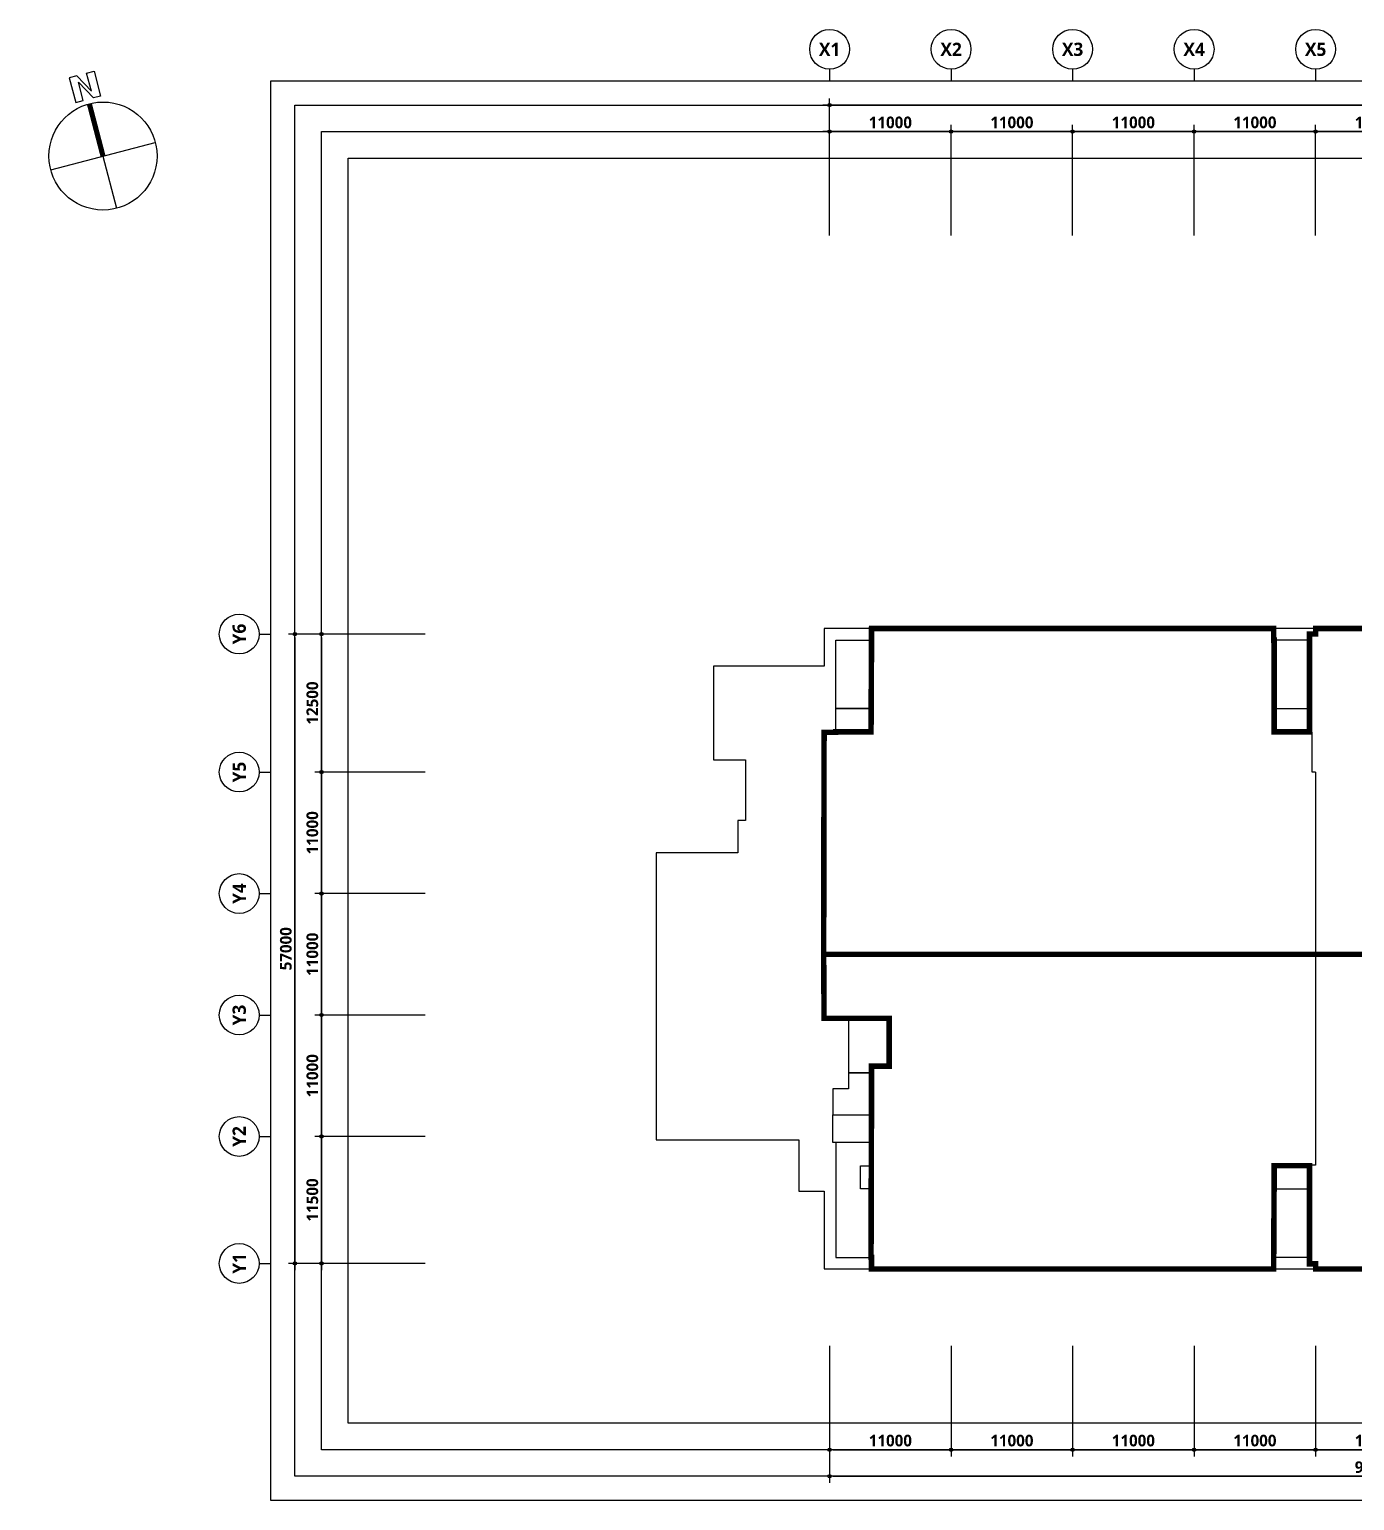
# Model space of a CAD drawing. Header units: millimetres. Extents: x -5354 to 997967, y -1313401 to 249081.
# Drawn here: x 750646 to 870612, y -1284597 to -1151376 of the extents above; entities that cross this region are included whole.
import ezdxf
from ezdxf.enums import TextEntityAlignment as Align

# ---------------------------------------------------------------- set-up
doc = ezdxf.new("R2010")
doc.units = ezdxf.units.MM
doc.header["$LTSCALE"] = 300
doc.header["$MEASUREMENT"] = 0
doc.header["$PDSIZE"] = -10
doc.layers.get('0').update_dxf_attribs({"linetype": 'CONTINUOUS'})
doc.layers.get('Defpoints').update_dxf_attribs({"color": 153, "linetype": 'CONTINUOUS'})
for name, color, linetype in [('A-ANNO-SYMB', 7, 'CONTINUOUS'), ('A-ANNO-TEXT1', 7, 'CONTINUOUS'), ('A-ST-AXIS-BUB', 7, 'CONTINUOUS'), ('A-ST-AXIS-DIM', 7, 'CONTINUOUS'), ('ILDO_Cosinus Joint', 20, 'CONTINUOUS')]:
    doc.layers.add(name, color=color, linetype=linetype)
doc.layers.add('Defpoint', color=161, linetype='CONTINUOUS', plot=False)
doc.layers.add('면적', color=210, linetype='CONTINUOUS', plot=False)
doc.styles.add('SH_대대리576', font='')
doc.styles.get('SH_대대리576').set_extended_font_data('NanumGothic', bold=True)
doc.dimstyles.new('SHP 600', dxfattribs={"dimscale": 300, "dimtxt": 3.5, "dimasz": 1, "dimexe": 2, "dimexo": 2, "dimgap": 1, "dimtad": 1, "dimdec": 0, "dimzin": 0, "dimdsep": 46, "dimtxsty": 'SH_대대리576', "dimblk": 'DIMDOT', "dimcen": 0.09, "dimclrt": 3, "dimadec": 0, "dimazin": 1, "dimtfac": 1, "dimtdec": 0, "dimtix": 1, "dimtmove": 2, "dimatfit": 0, "dimldrblk": 'DIMDOT', "dimfxl": 1, "dimtolj": 1, "dimtzin": 0, "dimarcsym": 0})

# ---------------------------------------------------------------- blocks, each defined once
blk = doc.blocks.new('DIMDOT')
at = {"color": 0}
blk.add_line((-2, 0), (2, 0), dxfattribs=at)
for radius in [0.5, 0.25]:
    blk.add_circle((0, 0), radius, dxfattribs=at)
blk = doc.blocks.new('*D1014')
at = {"layer": 'A-ST-AXIS-DIM', "color": 0, "lineweight": -2, "transparency": 16777216}
for p, q in [((823087, -1170026), (823087, -1157626)), ((928687, -1170026), (928687, -1157626)), ((928387, -1158226), (823387, -1158226))]:
    blk.add_line(p, q, dxfattribs=at)
at = {"layer": 'Defpoints', "color": 0, "transparency": 16777216}
for p in [(823087, -1158226), (823087, -1170626), (928687, -1170626)]:
    blk.add_point(p, dxfattribs=at)
at = {"layer": 'A-ST-AXIS-DIM', "color": 0, "lineweight": -2, "transparency": 16777216, "xscale": 300, "yscale": 300, "zscale": 300, "rotation": 180}
blk.add_blockref('DIMDOT', (823087, -1158226), dxfattribs=at)
at = {"layer": 'A-ST-AXIS-DIM', "color": 0, "lineweight": -2, "transparency": 16777216, "xscale": 300, "yscale": 300, "zscale": 300}
blk.add_blockref('DIMDOT', (928687, -1158226), dxfattribs=at)
at = {"layer": 'A-ST-AXIS-DIM', "color": 3, "transparency": 16777216, "insert": (875887, -1157401), "char_height": 1050, "attachment_point": 5, "style": 'SH_대대리576'}
blk.add_mtext('\\A1;105600', dxfattribs=at)
blk = doc.blocks.new('*D1015')
at = {"layer": 'A-ST-AXIS-DIM', "color": 0, "lineweight": -2, "transparency": 16777216}
for p, q in [((823087, -1170026), (823087, -1160026)), ((834087, -1170026), (834087, -1160026)), ((833787, -1160626), (823387, -1160626))]:
    blk.add_line(p, q, dxfattribs=at)
at = {"layer": 'Defpoints', "color": 0, "transparency": 16777216}
for p in [(823087, -1160626), (823087, -1170626), (834087, -1170626)]:
    blk.add_point(p, dxfattribs=at)
at = {"layer": 'A-ST-AXIS-DIM', "color": 0, "lineweight": -2, "transparency": 16777216, "xscale": 300, "yscale": 300, "zscale": 300, "rotation": 180}
blk.add_blockref('DIMDOT', (823087, -1160626), dxfattribs=at)
at = {"layer": 'A-ST-AXIS-DIM', "color": 0, "lineweight": -2, "transparency": 16777216, "xscale": 300, "yscale": 300, "zscale": 300}
blk.add_blockref('DIMDOT', (834087, -1160626), dxfattribs=at)
at = {"layer": 'A-ST-AXIS-DIM', "color": 3, "transparency": 16777216, "insert": (828587, -1159801), "char_height": 1050, "attachment_point": 5, "style": 'SH_대대리576'}
blk.add_mtext('\\A1;11000', dxfattribs=at)
blk = doc.blocks.new('*D1016')
at = {"layer": 'A-ST-AXIS-DIM', "color": 0, "lineweight": -2, "transparency": 16777216}
for p, q in [((834087, -1170026), (834087, -1160026)), ((845087, -1170026), (845087, -1160026)), ((844787, -1160626), (834387, -1160626))]:
    blk.add_line(p, q, dxfattribs=at)
at = {"layer": 'Defpoints', "color": 0, "transparency": 16777216}
for p in [(834087, -1160626), (834087, -1170626), (845087, -1170626)]:
    blk.add_point(p, dxfattribs=at)
at = {"layer": 'A-ST-AXIS-DIM', "color": 0, "lineweight": -2, "transparency": 16777216, "xscale": 300, "yscale": 300, "zscale": 300, "rotation": 180}
blk.add_blockref('DIMDOT', (834087, -1160626), dxfattribs=at)
at = {"layer": 'A-ST-AXIS-DIM', "color": 0, "lineweight": -2, "transparency": 16777216, "xscale": 300, "yscale": 300, "zscale": 300}
blk.add_blockref('DIMDOT', (845087, -1160626), dxfattribs=at)
at = {"layer": 'A-ST-AXIS-DIM', "color": 3, "transparency": 16777216, "insert": (839587, -1159801), "char_height": 1050, "attachment_point": 5, "style": 'SH_대대리576'}
blk.add_mtext('\\A1;11000', dxfattribs=at)
blk = doc.blocks.new('*D1017')
at = {"layer": 'A-ST-AXIS-DIM', "color": 0, "lineweight": -2, "transparency": 16777216}
for p, q in [((845087, -1170026), (845087, -1160026)), ((856087, -1170026), (856087, -1160026)), ((855787, -1160626), (845387, -1160626))]:
    blk.add_line(p, q, dxfattribs=at)
at = {"layer": 'Defpoints', "color": 0, "transparency": 16777216}
for p in [(845087, -1160626), (845087, -1170626), (856087, -1170626)]:
    blk.add_point(p, dxfattribs=at)
at = {"layer": 'A-ST-AXIS-DIM', "color": 0, "lineweight": -2, "transparency": 16777216, "xscale": 300, "yscale": 300, "zscale": 300, "rotation": 180}
blk.add_blockref('DIMDOT', (845087, -1160626), dxfattribs=at)
at = {"layer": 'A-ST-AXIS-DIM', "color": 0, "lineweight": -2, "transparency": 16777216, "xscale": 300, "yscale": 300, "zscale": 300}
blk.add_blockref('DIMDOT', (856087, -1160626), dxfattribs=at)
at = {"layer": 'A-ST-AXIS-DIM', "color": 3, "transparency": 16777216, "insert": (850587, -1159801), "char_height": 1050, "attachment_point": 5, "style": 'SH_대대리576'}
blk.add_mtext('\\A1;11000', dxfattribs=at)
blk = doc.blocks.new('*D1018')
at = {"layer": 'A-ST-AXIS-DIM', "color": 0, "lineweight": -2, "transparency": 16777216}
for p, q in [((856087, -1170026), (856087, -1160026)), ((867087, -1170026), (867087, -1160026)), ((866787, -1160626), (856387, -1160626))]:
    blk.add_line(p, q, dxfattribs=at)
at = {"layer": 'Defpoints', "color": 0, "transparency": 16777216}
for p in [(856087, -1160626), (856087, -1170626), (867087, -1170626)]:
    blk.add_point(p, dxfattribs=at)
at = {"layer": 'A-ST-AXIS-DIM', "color": 0, "lineweight": -2, "transparency": 16777216, "xscale": 300, "yscale": 300, "zscale": 300, "rotation": 180}
blk.add_blockref('DIMDOT', (856087, -1160626), dxfattribs=at)
at = {"layer": 'A-ST-AXIS-DIM', "color": 0, "lineweight": -2, "transparency": 16777216, "xscale": 300, "yscale": 300, "zscale": 300}
blk.add_blockref('DIMDOT', (867087, -1160626), dxfattribs=at)
at = {"layer": 'A-ST-AXIS-DIM', "color": 3, "transparency": 16777216, "insert": (861587, -1159801), "char_height": 1050, "attachment_point": 5, "style": 'SH_대대리576'}
blk.add_mtext('\\A1;11000', dxfattribs=at)
blk = doc.blocks.new('*D1019')
at = {"layer": 'A-ST-AXIS-DIM', "color": 0, "lineweight": -2, "transparency": 16777216}
for p, q in [((867087, -1170026), (867087, -1160026)), ((878087, -1170026), (878087, -1160026)), ((877787, -1160626), (867387, -1160626))]:
    blk.add_line(p, q, dxfattribs=at)
at = {"layer": 'Defpoints', "color": 0, "transparency": 16777216}
for p in [(867087, -1160626), (867087, -1170626), (878087, -1170626)]:
    blk.add_point(p, dxfattribs=at)
at = {"layer": 'A-ST-AXIS-DIM', "color": 0, "lineweight": -2, "transparency": 16777216, "xscale": 300, "yscale": 300, "zscale": 300, "rotation": 180}
blk.add_blockref('DIMDOT', (867087, -1160626), dxfattribs=at)
at = {"layer": 'A-ST-AXIS-DIM', "color": 0, "lineweight": -2, "transparency": 16777216, "xscale": 300, "yscale": 300, "zscale": 300}
blk.add_blockref('DIMDOT', (878087, -1160626), dxfattribs=at)
at = {"layer": 'A-ST-AXIS-DIM', "color": 3, "transparency": 16777216, "insert": (872587, -1159801), "char_height": 1050, "attachment_point": 5, "style": 'SH_대대리576'}
blk.add_mtext('\\A1;11000', dxfattribs=at)
blk = doc.blocks.new('A-ST-AXIS-BUB-1')
at = {"layer": 'A-ST-AXIS-BUB'}
blk.add_line((0, 350), (0, 0), dxfattribs=at)
blk.add_circle((0, 950), 600, dxfattribs=at)
blk = doc.blocks.new('*D1038')
at = {"layer": 'A-ST-AXIS-DIM', "color": 0, "lineweight": -2, "transparency": 16777216}
for p, q in [((786487, -1206126), (774087, -1206126)), ((774687, -1206426), (774687, -1262826)), ((786487, -1263126), (774087, -1263126))]:
    blk.add_line(p, q, dxfattribs=at)
at = {"layer": 'Defpoints', "color": 0, "transparency": 16777216}
for p in [(787087, -1206126), (774687, -1263126), (787087, -1263126)]:
    blk.add_point(p, dxfattribs=at)
at = {"layer": 'A-ST-AXIS-DIM', "color": 0, "lineweight": -2, "transparency": 16777216, "xscale": 300, "yscale": 300, "zscale": 300}
for p, rotation in [((774687, -1206126), 90), ((774687, -1263126), 270)]:
    blk.add_blockref('DIMDOT', p, dxfattribs=dict(at, rotation=rotation))
at = {"layer": 'A-ST-AXIS-DIM', "color": 3, "transparency": 16777216, "insert": (773862, -1234626), "char_height": 1050, "attachment_point": 5, "rotation": 90, "style": 'SH_대대리576'}
blk.add_mtext('\\A1;57000', dxfattribs=at)
blk = doc.blocks.new('*D1039')
at = {"layer": 'A-ST-AXIS-DIM', "color": 0, "lineweight": -2, "transparency": 16777216}
for p, q in [((786487, -1251626), (776487, -1251626)), ((777087, -1251926), (777087, -1262826)), ((786487, -1263126), (776487, -1263126))]:
    blk.add_line(p, q, dxfattribs=at)
at = {"layer": 'Defpoints', "color": 0, "transparency": 16777216}
for p in [(787087, -1251626), (777087, -1263126), (787087, -1263126)]:
    blk.add_point(p, dxfattribs=at)
at = {"layer": 'A-ST-AXIS-DIM', "color": 0, "lineweight": -2, "transparency": 16777216, "xscale": 300, "yscale": 300, "zscale": 300}
for p, rotation in [((777087, -1251626), 90), ((777087, -1263126), 270)]:
    blk.add_blockref('DIMDOT', p, dxfattribs=dict(at, rotation=rotation))
at = {"layer": 'A-ST-AXIS-DIM', "color": 3, "transparency": 16777216, "insert": (776262, -1257376), "char_height": 1050, "attachment_point": 5, "rotation": 90, "style": 'SH_대대리576'}
blk.add_mtext('\\A1;11500', dxfattribs=at)
blk = doc.blocks.new('*D1040')
at = {"layer": 'A-ST-AXIS-DIM', "color": 0, "lineweight": -2, "transparency": 16777216}
for p, q in [((786487, -1240626), (776487, -1240626)), ((777087, -1240926), (777087, -1251326)), ((786487, -1251626), (776487, -1251626))]:
    blk.add_line(p, q, dxfattribs=at)
at = {"layer": 'Defpoints', "color": 0, "transparency": 16777216}
for p in [(787087, -1240626), (777087, -1251626), (787087, -1251626)]:
    blk.add_point(p, dxfattribs=at)
at = {"layer": 'A-ST-AXIS-DIM', "color": 0, "lineweight": -2, "transparency": 16777216, "xscale": 300, "yscale": 300, "zscale": 300}
for p, rotation in [((777087, -1240626), 90), ((777087, -1251626), 270)]:
    blk.add_blockref('DIMDOT', p, dxfattribs=dict(at, rotation=rotation))
at = {"layer": 'A-ST-AXIS-DIM', "color": 3, "transparency": 16777216, "insert": (776262, -1246126), "char_height": 1050, "attachment_point": 5, "rotation": 90, "style": 'SH_대대리576'}
blk.add_mtext('\\A1;11000', dxfattribs=at)
blk = doc.blocks.new('*D1041')
at = {"layer": 'A-ST-AXIS-DIM', "color": 0, "lineweight": -2, "transparency": 16777216}
for p, q in [((786487, -1229626), (776487, -1229626)), ((777087, -1229926), (777087, -1240326)), ((786487, -1240626), (776487, -1240626))]:
    blk.add_line(p, q, dxfattribs=at)
at = {"layer": 'Defpoints', "color": 0, "transparency": 16777216}
for p in [(787087, -1229626), (777087, -1240626), (787087, -1240626)]:
    blk.add_point(p, dxfattribs=at)
at = {"layer": 'A-ST-AXIS-DIM', "color": 0, "lineweight": -2, "transparency": 16777216, "xscale": 300, "yscale": 300, "zscale": 300}
for p, rotation in [((777087, -1229626), 90), ((777087, -1240626), 270)]:
    blk.add_blockref('DIMDOT', p, dxfattribs=dict(at, rotation=rotation))
at = {"layer": 'A-ST-AXIS-DIM', "color": 3, "transparency": 16777216, "insert": (776262, -1235126), "char_height": 1050, "attachment_point": 5, "rotation": 90, "style": 'SH_대대리576'}
blk.add_mtext('\\A1;11000', dxfattribs=at)
blk = doc.blocks.new('*D1042')
at = {"layer": 'A-ST-AXIS-DIM', "color": 0, "lineweight": -2, "transparency": 16777216}
for p, q in [((786487, -1218626), (776487, -1218626)), ((777087, -1218926), (777087, -1229326)), ((786487, -1229626), (776487, -1229626))]:
    blk.add_line(p, q, dxfattribs=at)
at = {"layer": 'Defpoints', "color": 0, "transparency": 16777216}
for p in [(787087, -1218626), (777087, -1229626), (787087, -1229626)]:
    blk.add_point(p, dxfattribs=at)
at = {"layer": 'A-ST-AXIS-DIM', "color": 0, "lineweight": -2, "transparency": 16777216, "xscale": 300, "yscale": 300, "zscale": 300}
for p, rotation in [((777087, -1218626), 90), ((777087, -1229626), 270)]:
    blk.add_blockref('DIMDOT', p, dxfattribs=dict(at, rotation=rotation))
at = {"layer": 'A-ST-AXIS-DIM', "color": 3, "transparency": 16777216, "insert": (776262, -1224126), "char_height": 1050, "attachment_point": 5, "rotation": 90, "style": 'SH_대대리576'}
blk.add_mtext('\\A1;11000', dxfattribs=at)
blk = doc.blocks.new('*D1043')
at = {"layer": 'A-ST-AXIS-DIM', "color": 0, "lineweight": -2, "transparency": 16777216}
for p, q in [((786487, -1206126), (776487, -1206126)), ((777087, -1206426), (777087, -1218326)), ((786487, -1218626), (776487, -1218626))]:
    blk.add_line(p, q, dxfattribs=at)
at = {"layer": 'Defpoints', "color": 0, "transparency": 16777216}
for p in [(787087, -1206126), (777087, -1218626), (787087, -1218626)]:
    blk.add_point(p, dxfattribs=at)
at = {"layer": 'A-ST-AXIS-DIM', "color": 0, "lineweight": -2, "transparency": 16777216, "xscale": 300, "yscale": 300, "zscale": 300}
for p, rotation in [((777087, -1206126), 90), ((777087, -1218626), 270)]:
    blk.add_blockref('DIMDOT', p, dxfattribs=dict(at, rotation=rotation))
at = {"layer": 'A-ST-AXIS-DIM', "color": 3, "transparency": 16777216, "insert": (776262, -1212376), "char_height": 1050, "attachment_point": 5, "rotation": 90, "style": 'SH_대대리576'}
blk.add_mtext('\\A1;12500', dxfattribs=at)
blk = doc.blocks.new('*D1125')
at = {"layer": 'A-ST-AXIS-DIM', "color": 0, "lineweight": -2, "transparency": 16777216}
for p, q in [((823087, -1270597), (823087, -1280597)), ((834087, -1270597), (834087, -1280597)), ((823387, -1279997), (833787, -1279997))]:
    blk.add_line(p, q, dxfattribs=at)
at = {"layer": 'Defpoints', "color": 0, "transparency": 16777216}
for p in [(823087, -1269997), (834087, -1269997), (834087, -1279997)]:
    blk.add_point(p, dxfattribs=at)
at = {"layer": 'A-ST-AXIS-DIM', "color": 0, "lineweight": -2, "transparency": 16777216, "xscale": 300, "yscale": 300, "zscale": 300, "rotation": 180}
blk.add_blockref('DIMDOT', (823087, -1279997), dxfattribs=at)
at = {"layer": 'A-ST-AXIS-DIM', "color": 0, "lineweight": -2, "transparency": 16777216, "xscale": 300, "yscale": 300, "zscale": 300}
blk.add_blockref('DIMDOT', (834087, -1279997), dxfattribs=at)
at = {"layer": 'A-ST-AXIS-DIM', "color": 3, "transparency": 16777216, "insert": (828587, -1279172), "char_height": 1050, "attachment_point": 5, "style": 'SH_대대리576'}
blk.add_mtext('\\A1;11000', dxfattribs=at)
blk = doc.blocks.new('*D1126')
at = {"layer": 'A-ST-AXIS-DIM', "color": 0, "lineweight": -2, "transparency": 16777216}
for p, q in [((834087, -1270597), (834087, -1280597)), ((845087, -1270597), (845087, -1280597)), ((834387, -1279997), (844787, -1279997))]:
    blk.add_line(p, q, dxfattribs=at)
at = {"layer": 'Defpoints', "color": 0, "transparency": 16777216}
for p in [(834087, -1269997), (845087, -1269997), (845087, -1279997)]:
    blk.add_point(p, dxfattribs=at)
at = {"layer": 'A-ST-AXIS-DIM', "color": 0, "lineweight": -2, "transparency": 16777216, "xscale": 300, "yscale": 300, "zscale": 300, "rotation": 180}
blk.add_blockref('DIMDOT', (834087, -1279997), dxfattribs=at)
at = {"layer": 'A-ST-AXIS-DIM', "color": 0, "lineweight": -2, "transparency": 16777216, "xscale": 300, "yscale": 300, "zscale": 300}
blk.add_blockref('DIMDOT', (845087, -1279997), dxfattribs=at)
at = {"layer": 'A-ST-AXIS-DIM', "color": 3, "transparency": 16777216, "insert": (839587, -1279172), "char_height": 1050, "attachment_point": 5, "style": 'SH_대대리576'}
blk.add_mtext('\\A1;11000', dxfattribs=at)
blk = doc.blocks.new('*D1127')
at = {"layer": 'A-ST-AXIS-DIM', "color": 0, "lineweight": -2, "transparency": 16777216}
for p, q in [((845087, -1270597), (845087, -1280597)), ((856087, -1270597), (856087, -1280597)), ((845387, -1279997), (855787, -1279997))]:
    blk.add_line(p, q, dxfattribs=at)
at = {"layer": 'Defpoints', "color": 0, "transparency": 16777216}
for p in [(845087, -1269997), (856087, -1269997), (856087, -1279997)]:
    blk.add_point(p, dxfattribs=at)
at = {"layer": 'A-ST-AXIS-DIM', "color": 0, "lineweight": -2, "transparency": 16777216, "xscale": 300, "yscale": 300, "zscale": 300, "rotation": 180}
blk.add_blockref('DIMDOT', (845087, -1279997), dxfattribs=at)
at = {"layer": 'A-ST-AXIS-DIM', "color": 0, "lineweight": -2, "transparency": 16777216, "xscale": 300, "yscale": 300, "zscale": 300}
blk.add_blockref('DIMDOT', (856087, -1279997), dxfattribs=at)
at = {"layer": 'A-ST-AXIS-DIM', "color": 3, "transparency": 16777216, "insert": (850587, -1279172), "char_height": 1050, "attachment_point": 5, "style": 'SH_대대리576'}
blk.add_mtext('\\A1;11000', dxfattribs=at)
blk = doc.blocks.new('*D1128')
at = {"layer": 'A-ST-AXIS-DIM', "color": 0, "lineweight": -2, "transparency": 16777216}
for p, q in [((856087, -1270597), (856087, -1280597)), ((867087, -1270597), (867087, -1280597)), ((856387, -1279997), (866787, -1279997))]:
    blk.add_line(p, q, dxfattribs=at)
at = {"layer": 'Defpoints', "color": 0, "transparency": 16777216}
for p in [(856087, -1269997), (867087, -1269997), (867087, -1279997)]:
    blk.add_point(p, dxfattribs=at)
at = {"layer": 'A-ST-AXIS-DIM', "color": 0, "lineweight": -2, "transparency": 16777216, "xscale": 300, "yscale": 300, "zscale": 300, "rotation": 180}
blk.add_blockref('DIMDOT', (856087, -1279997), dxfattribs=at)
at = {"layer": 'A-ST-AXIS-DIM', "color": 0, "lineweight": -2, "transparency": 16777216, "xscale": 300, "yscale": 300, "zscale": 300}
blk.add_blockref('DIMDOT', (867087, -1279997), dxfattribs=at)
at = {"layer": 'A-ST-AXIS-DIM', "color": 3, "transparency": 16777216, "insert": (861587, -1279172), "char_height": 1050, "attachment_point": 5, "style": 'SH_대대리576'}
blk.add_mtext('\\A1;11000', dxfattribs=at)
blk = doc.blocks.new('*D1129')
at = {"layer": 'A-ST-AXIS-DIM', "color": 0, "lineweight": -2, "transparency": 16777216}
for p, q in [((867087, -1270597), (867087, -1280597)), ((878087, -1270597), (878087, -1280597)), ((867387, -1279997), (877787, -1279997))]:
    blk.add_line(p, q, dxfattribs=at)
at = {"layer": 'Defpoints', "color": 0, "transparency": 16777216}
for p in [(867087, -1269997), (878087, -1269997), (878087, -1279997)]:
    blk.add_point(p, dxfattribs=at)
at = {"layer": 'A-ST-AXIS-DIM', "color": 0, "lineweight": -2, "transparency": 16777216, "xscale": 300, "yscale": 300, "zscale": 300, "rotation": 180}
blk.add_blockref('DIMDOT', (867087, -1279997), dxfattribs=at)
at = {"layer": 'A-ST-AXIS-DIM', "color": 0, "lineweight": -2, "transparency": 16777216, "xscale": 300, "yscale": 300, "zscale": 300}
blk.add_blockref('DIMDOT', (878087, -1279997), dxfattribs=at)
at = {"layer": 'A-ST-AXIS-DIM', "color": 3, "transparency": 16777216, "insert": (872587, -1279172), "char_height": 1050, "attachment_point": 5, "style": 'SH_대대리576'}
blk.add_mtext('\\A1;11000', dxfattribs=at)
blk = doc.blocks.new('*D1134')
at = {"layer": 'A-ST-AXIS-DIM', "color": 0, "lineweight": -2, "transparency": 16777216}
for p, q in [((823087, -1270597), (823087, -1282997)), ((922087, -1270597), (922087, -1282997)), ((823387, -1282397), (921787, -1282397))]:
    blk.add_line(p, q, dxfattribs=at)
at = {"layer": 'Defpoints', "color": 0, "transparency": 16777216}
for p in [(823087, -1269997), (922087, -1269997), (922087, -1282397)]:
    blk.add_point(p, dxfattribs=at)
at = {"layer": 'A-ST-AXIS-DIM', "color": 0, "lineweight": -2, "transparency": 16777216, "xscale": 300, "yscale": 300, "zscale": 300, "rotation": 180}
blk.add_blockref('DIMDOT', (823087, -1282397), dxfattribs=at)
at = {"layer": 'A-ST-AXIS-DIM', "color": 0, "lineweight": -2, "transparency": 16777216, "xscale": 300, "yscale": 300, "zscale": 300}
blk.add_blockref('DIMDOT', (922087, -1282397), dxfattribs=at)
at = {"layer": 'A-ST-AXIS-DIM', "color": 3, "transparency": 16777216, "insert": (872587, -1281572), "char_height": 1050, "attachment_point": 5, "style": 'SH_대대리576'}
blk.add_mtext('\\A1;99000', dxfattribs=at)
blk = doc.blocks.new('dr-sy-018-D-M')
at = {"layer": 'A-ANNO-SYMB'}
for p, q in [((-1, 16.4), (-2.5, 16.4)), ((-2.5, 16.4), (-2.5, 11.4)), ((-1, 16.4), (1, 12.8)), ((-1, 15.09), (1.05, 11.4)), ((-1, 11.4), (-1, 15.09)), ((1, 12.8), (1, 16.4)), ((1, 16.4), (2.5, 16.4)), ((2.5, 16.4), (2.5, 11.4)), ((-2.5, 11.4), (-1, 11.4)), ((2.5, 11.4), (1.05, 11.4)), ((-10.5, 0), (10.5, 0)), ((0, 0), (0, -10.5))]:
    blk.add_line(p, q, dxfattribs=at)
at = {"layer": 'A-ANNO-SYMB', "const_width": 1}
blk.add_lwpolyline([(0, 10.5), (0, 0)], dxfattribs=at)
at = {"layer": 'A-ANNO-SYMB'}
blk.add_circle((0, 0), 10.5, dxfattribs=at)

msp = doc.modelspace()

# ---------------------------------------------------------------- linework, layer by layer
at = {"layer": 'Defpoint'}
for points in [[(943687.2, -1284597.4), (772487.2, -1284597.4), (772487.2, -1156025.9), (943687.2, -1156025.9)], [(941487.2, -1282397.4), (774687.2, -1282397.4), (774687.2, -1158225.9), (941487.2, -1158225.9)], [(939087.2, -1279997.4), (777087.2, -1279997.4), (777087.2, -1160625.9), (939087.2, -1160625.9)], [(936687.2, -1277597.4), (779487.2, -1277597.4), (779487.2, -1163025.9), (936687.2, -1163025.9)]]:
    msp.add_lwpolyline(points, close=True, dxfattribs=at)
msp.add_lwpolyline([(899587.2, -1205625.9), (867587.2, -1205625.9), (863087.2, -1205625.9), (827387.2, -1205625.9), (822587.2, -1205625.9), (822587.2, -1209025.9), (812587.2, -1209025.9), (812587.2, -1217525.9), (815487.2, -1217525.9), (815487.2, -1223025.9), (814787.2, -1223025.9), (814787.2, -1225925.9), (807387.2, -1225925.9), (807387.2, -1251925.9), (820287.2, -1251925.9), (820287.2, -1256575.9), (822587.2, -1256575.9), (822587.2, -1263625.9), (922087.2, -1263625.9)], dxfattribs=at)
at = {"layer": 'ILDO_Cosinus Joint', "const_width": 500, "elevation": 103000}
for points in [[(826887.2, -1205625.9), (826837.2, -1214975.9), (823637.2, -1214975.9), (823637.2, -1215025.9), (822587.2, -1215025.9), (822549.2, -1235125.9), (872587.2, -1235125.9), (872587.2, -1205621.2), (867087.2, -1205628.2), (867087.8, -1206125.9), (866537.2, -1206125.9), (866537.2, -1214975.9), (863337.2, -1214975.9), (863337.2, -1206675.9), (863287.2, -1206675.9), (863287.2, -1205625.9)], [(822549.2, -1235125.9), (822587.2, -1240925.9), (828487.2, -1240925.9), (828487.2, -1245265.9), (826887.2, -1245265.9), (826837.2, -1262575.9), (826887.2, -1262575.9), (826887.2, -1263625.9), (863287.2, -1263625.9), (863337.2, -1254275.9), (866537.2, -1254275.9), (866537.2, -1263150.9), (867087.2, -1263150.9), (867087.2, -1263625.9), (872587.2, -1263625.9), (872587.2, -1235125.9)]]:
    msp.add_lwpolyline(points, close=True, dxfattribs=at)
at = {"layer": '면적', "elevation": 103000}
for points in [[(918287.2, -1205625.9), (867087.2, -1205625.9), (867087.2, -1206125.9), (867087.2, -1206125.9), (866537.2, -1206125.9), (866537.2, -1214975.9), (863337.2, -1214975.9), (863337.2, -1206675.9), (863287.2, -1206675.9), (863287.2, -1205625.9), (826887.2, -1205625.9), (826887.2, -1206675.9), (826837.2, -1206675.9), (826837.2, -1214975.9), (823637.2, -1214975.9), (823637.2, -1215025.9), (822587.2, -1215025.9), (822587.2, -1240925.9), (828487.2, -1240925.9), (828487.2, -1245265.9), (826887.2, -1245265.9), (826887.2, -1252175.9), (826837.2, -1252175.9), (826837.2, -1262575.9), (826887.2, -1262575.9), (826887.2, -1263625.9), (863287.2, -1263625.9), (863287.2, -1262575.9), (863337.2, -1262575.9), (863337.2, -1254275.9), (866537.2, -1254275.9), (866537.2, -1263125.9), (867087.2, -1263125.9), (867087.2, -1263625.9), (888787.2, -1263625.9)], [(867087.2, -1218625.9), (866787.2, -1218625.9), (866787.2, -1215025.9)]]:
    msp.add_lwpolyline(points, dxfattribs=at)
for points in [[(823637.2, -1206675.9), (826837.2, -1206675.9), (826837.2, -1212875.9), (823637.2, -1212875.9)], [(823637.2, -1212875.9), (826837.2, -1212875.9), (826837.2, -1214975.9), (823637.2, -1214975.9)]]:
    msp.add_lwpolyline(points, close=True, dxfattribs=at)
at = {"layer": '면적'}
for points in [[(863337.2, -1212875.9), (866537.2, -1212875.9), (866537.2, -1206675.9), (863337.2, -1206675.9), (863337.2, -1212875.9), (863337.2, -1212875.9)], [(863337.2, -1212875.9), (866537.2, -1212875.9), (866537.2, -1214975.9), (863337.2, -1214975.9)], [(824787.2, -1240925.9), (824787.2, -1245865.9), (826887.2, -1245865.9), (826887.2, -1245265.9), (828487.2, -1245265.9), (828487.2, -1240925.9)], [(824787.2, -1245865.9), (824787.2, -1247325.9), (823387.2, -1247325.9), (823387.2, -1249675.9), (826887.2, -1249675.9), (826887.2, -1245865.9), (824787.2, -1245865.9)], [(823387.2, -1249675.9), (826887.2, -1249675.9), (826887.2, -1252175.9), (823387.2, -1252175.9)], [(826837.2, -1254275.9), (826837.2, -1252175.9), (823637.2, -1252175.9), (823637.2, -1262575.9), (826837.2, -1262575.9), (826837.2, -1256375.9), (825887.2, -1256375.9), (825887.2, -1254275.9)], [(826837.2, -1256375.9), (825887.2, -1256375.9), (825887.2, -1254275.9), (826837.2, -1254275.9)], [(863337.2, -1256375.9), (866537.2, -1256375.9), (866537.2, -1254275.9), (863337.2, -1254275.9)], [(866537.2, -1262575.9), (863337.2, -1262575.9), (863337.2, -1256375.9), (866537.2, -1256375.9)]]:
    msp.add_lwpolyline(points, close=True, dxfattribs=at)
for points in [[(866537.2, -1214975.9), (866537.2, -1215025.9), (866787.2, -1215025.9)], [(867087.2, -1218625.9), (867087.2, -1254225.9), (866537.2, -1254225.9), (866537.2, -1254275.9)]]:
    msp.add_lwpolyline(points, dxfattribs=at)

# ---------------------------------------------------------------- block references
at = {"xscale": 465.6960000000489, "yscale": 465.6960000000489, "zscale": 465.6960000000489, "rotation": 14.62512501076412}
msp.add_blockref('dr-sy-018-D-M', (757305.4, -1162842.3), dxfattribs=at)
at = {"layer": 'A-ST-AXIS-BUB', "xscale": 3, "yscale": 3, "zscale": 3}
for p in [(823087.2, -1156025.9), (834087.2, -1156025.9), (845087.2, -1156025.9), (856087.2, -1156025.9), (867087.2, -1156025.9)]:
    msp.add_blockref('A-ST-AXIS-BUB-1', p, dxfattribs=at)
at = {"layer": 'A-ST-AXIS-BUB', "xscale": 3, "yscale": 3, "zscale": 3, "rotation": 90}
for p in [(772487.2, -1206125.9), (772487.2, -1218625.9), (772487.2, -1229625.9), (772487.2, -1240625.9), (772487.2, -1251625.9), (772487.2, -1263125.9)]:
    msp.add_blockref('A-ST-AXIS-BUB-1', p, dxfattribs=at)

# ---------------------------------------------------------------- texts
at = {"layer": 'A-ANNO-TEXT1', "style": 'SH_대대리576'}
for s, p in [('X1', (823087.2, -1153175.9)), ('X2', (834087.2, -1153175.9)), ('X3', (845087.2, -1153175.9)), ('X4', (856087.2, -1153175.9)), ('X5', (867087.2, -1153175.9))]:
    msp.add_text(s, height=1200, dxfattribs=at).set_placement(p, align=Align.MIDDLE_CENTER)
for s, p in [('Y6', (769637.2, -1206125.9)), ('Y5', (769637.2, -1218625.9)), ('Y4', (769637.2, -1229625.9)), ('Y3', (769637.2, -1240625.9)), ('Y2', (769637.2, -1251625.9)), ('Y1', (769637.2, -1263125.9))]:
    msp.add_text(s, height=1200, rotation=90, dxfattribs=at).set_placement(p, align=Align.MIDDLE_CENTER)

# ---------------------------------------------------------------- dimensions: what is measured, and where the dimension line sits
at = {"layer": 'A-ST-AXIS-DIM'}
for base, p1, p2, picture, middle in [((823087.2, -1158225.9), (928687.2, -1170625.9), (823087.2, -1170625.9), '*D1014', (875887.2, -1157400.9)), ((823087.2, -1160625.9), (834087.2, -1170625.9), (823087.2, -1170625.9), '*D1015', (828587.2, -1159800.9)), ((834087.2, -1160625.9), (845087.2, -1170625.9), (834087.2, -1170625.9), '*D1016', (839587.2, -1159800.9)), ((845087.2, -1160625.9), (856087.2, -1170625.9), (845087.2, -1170625.9), '*D1017', (850587.2, -1159800.9)), ((856087.2, -1160625.9), (867087.2, -1170625.9), (856087.2, -1170625.9), '*D1018', (861587.2, -1159800.9)), ((867087.2, -1160625.9), (878087.2, -1170625.9), (867087.2, -1170625.9), '*D1019', (872587.2, -1159800.9))]:
    dim = msp.add_linear_dim(base=base, p1=p1, p2=p2, dimstyle='SHP 600', dxfattribs=at)
    dim.commit()
    dim.dimension.update_dxf_attribs({"geometry": picture, "text_midpoint": middle})
for base, p1, p2, angle, picture, middle in [((774687.2, -1263125.9), (787087.2, -1206125.9), (787087.2, -1263125.9), 90, '*D1038', (773862.2, -1234625.9)), ((777087.2, -1218625.9), (787087.2, -1206125.9), (787087.2, -1218625.9), 90, '*D1043', (776262.2, -1212375.9)), ((777087.2, -1229625.9), (787087.2, -1218625.9), (787087.2, -1229625.9), 90, '*D1042', (776262.2, -1224125.9)), ((777087.2, -1240625.9), (787087.2, -1229625.9), (787087.2, -1240625.9), 90, '*D1041', (776262.2, -1235125.9)), ((777087.2, -1251625.9), (787087.2, -1240625.9), (787087.2, -1251625.9), 90, '*D1040', (776262.2, -1246125.9)), ((777087.2, -1263125.9), (787087.2, -1251625.9), (787087.2, -1263125.9), 90, '*D1039', (776262.2, -1257375.9)), ((834087.2, -1279997.4), (823087.2, -1269997.4), (834087.2, -1269997.4), 180, '*D1125', (828587.2, -1279172.4)), ((922087.2, -1282397.4), (823087.2, -1269997.4), (922087.2, -1269997.4), 180, '*D1134', (872587.2, -1281572.4)), ((845087.2, -1279997.4), (834087.2, -1269997.4), (845087.2, -1269997.4), 180, '*D1126', (839587.2, -1279172.4)), ((856087.2, -1279997.4), (845087.2, -1269997.4), (856087.2, -1269997.4), 180, '*D1127', (850587.2, -1279172.4)), ((867087.2, -1279997.4), (856087.2, -1269997.4), (867087.2, -1269997.4), 180, '*D1128', (861587.2, -1279172.4)), ((878087.2, -1279997.4), (867087.2, -1269997.4), (878087.2, -1269997.4), 180, '*D1129', (872587.2, -1279172.4))]:
    dim = msp.add_linear_dim(base=base, p1=p1, p2=p2, angle=angle, dimstyle='SHP 600', dxfattribs=at)
    dim.commit()
    dim.dimension.update_dxf_attribs({"geometry": picture, "text_midpoint": middle})

doc.saveas('drawing.dxf')
